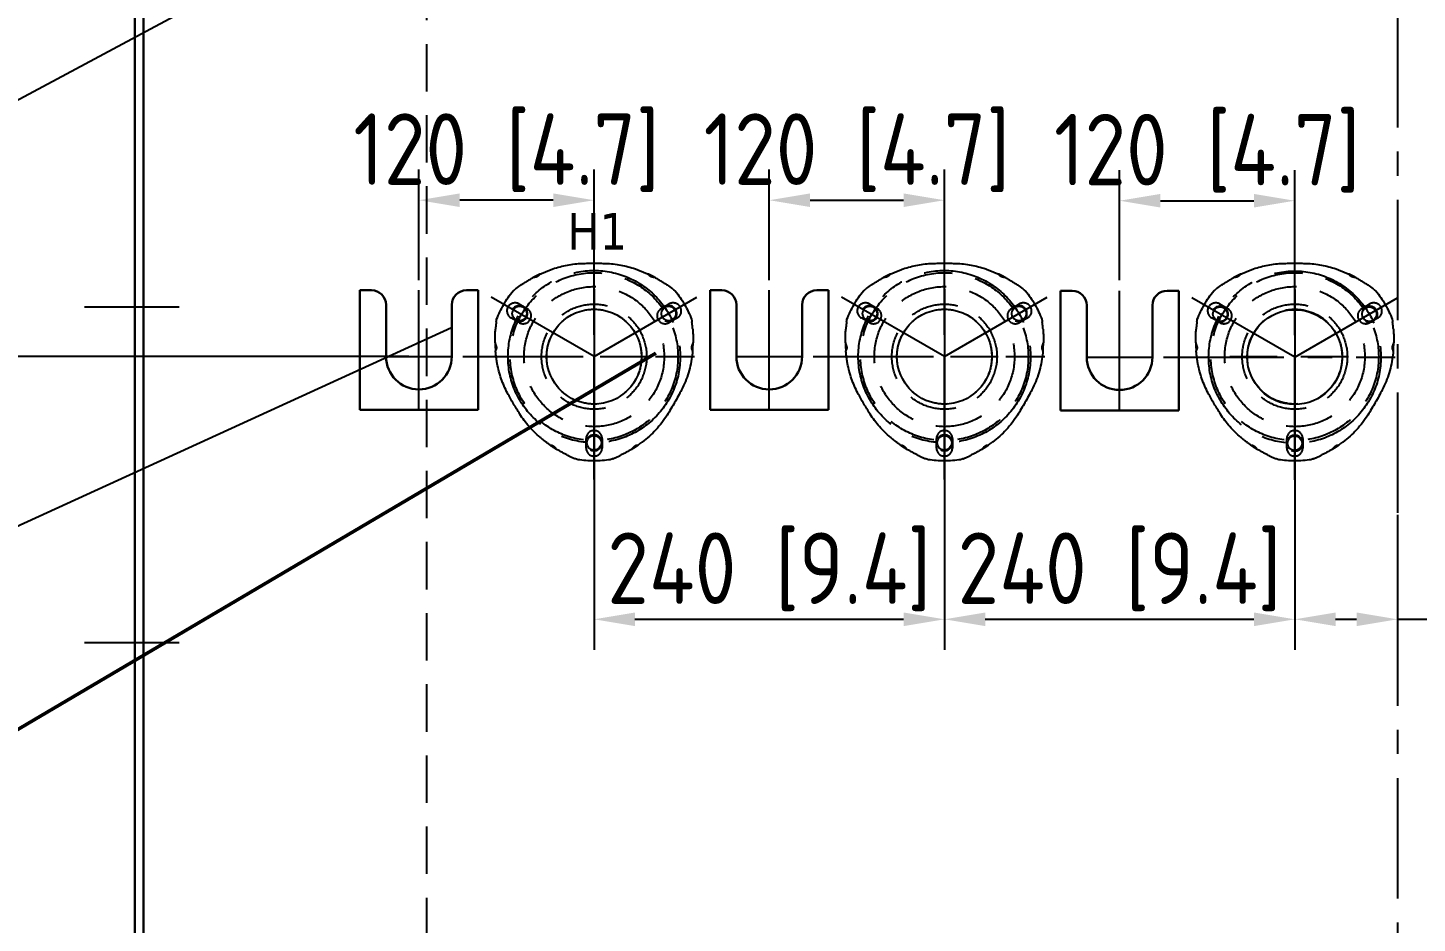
# Model space of a CAD drawing. Header units: millimetres. Extents: x 198356 to 209798, y -190593 to -183267.
# Drawn here: x 199758 to 200709, y -185471 to -184857 of the extents above; entities that cross this region are included whole.
import ezdxf

# ---------------------------------------------------------------- set-up
doc = ezdxf.new("R2010")
doc.units = ezdxf.units.MM
doc.header["$LTSCALE"] = 13
doc.linetypes.add('CENTERX2', pattern=[101.6, 63.5, -12.7, 12.7, -12.7])
doc.linetypes.add('DASHED', pattern=[0.75, 0.5, -0.25])
for name, color, linetype in [('1', 4, 'Continuous'), ('2细线层', 4, 'Continuous'), ('4虚线层', 6, 'DASHED'), ('粗实线', 4, 'Continuous')]:
    doc.layers.add(name, color=color, linetype=linetype)
for name, color, linetype, lineweight in [('1粗实线', 4, 'Continuous', 50), ('2细实线', 3, 'Continuous', 20), ('标注、文本', 3, 'Continuous', 25)]:
    doc.layers.add(name, color=color, linetype=linetype, lineweight=lineweight)
doc.styles.get("Standard").update_dxf_attribs({"font": 'gbenor.shx', "bigfont": 'gbcbig.shx'})
doc.styles.add('Tahoma$001', font='tahoma.ttf', dxfattribs={"height": 2.159784})
doc.dimstyles.new('英寸 1-10', dxfattribs={"dimscale": 14, "dimtxt": 3.5, "dimasz": 2, "dimexe": 1.5, "dimexo": 0.5, "dimgap": 0.5, "dimtad": 1, "dimtoh": 1, "dimdec": 1, "dimdsep": 46, "dimtxsty": 'Standard', "dimcen": 2.5, "dimclrd": 3, "dimclre": 3, "dimclrt": 3, "dimadec": 0, "dimazin": 2, "dimtfac": 1, "dimtdec": 1, "dimtmove": 0, "dimatfit": 2, "dimfxl": 1, "dimarcsym": 0})

# ---------------------------------------------------------------- blocks, each defined once
blk = doc.blocks.new('*D98')
at = {"layer": '2细实线', "color": 3, "linetype": 'ByBlock', "lineweight": -2}
for p, q in [((200625.48, -185089.8), (200625.48, -185283.77)), ((200695.83, -185191.23), (200695.83, -185283.77)), ((200653.48, -185262.77), (200667.83, -185262.77)), ((200695.83, -185262.77), (200952.2, -185262.77))]:
    blk.add_line(p, q, dxfattribs=at)
at = {"layer": '2细实线', "color": 3, "linetype": 'ByBlock'}
for points in [[(200653.48, -185258.11), (200653.48, -185267.44), (200625.48, -185262.77)], [(200667.83, -185258.11), (200667.83, -185267.44), (200695.83, -185262.77)]]:
    blk.add_solid(points, dxfattribs=at)
at = {"layer": 'Defpoints', "color": 0, "linetype": 'ByBlock'}
for p in [(200625.48, -185082.8), (200695.83, -185184.23), (200695.83, -185262.77)]:
    blk.add_point(p, dxfattribs=at)
at = {"layer": '2细实线', "color": 3, "linetype": 'ByBlock', "insert": (200838.02, -185230.25), "char_height": 49, "attachment_point": 5}
blk.add_mtext('70.4 [2.8]', dxfattribs=at)
blk = doc.blocks.new('*D99')
at = {"layer": '2细实线', "color": 3, "linetype": 'ByBlock', "lineweight": -2}
for p, q in [((200385.48, -185089.8), (200385.48, -185283.77)), ((200625.48, -185191.96), (200625.48, -185283.77)), ((200413.48, -185262.77), (200597.48, -185262.77))]:
    blk.add_line(p, q, dxfattribs=at)
at = {"layer": '2细实线', "color": 3, "linetype": 'ByBlock'}
for points in [[(200413.48, -185258.11), (200413.48, -185267.44), (200385.48, -185262.77)], [(200597.48, -185258.11), (200597.48, -185267.44), (200625.48, -185262.77)]]:
    blk.add_solid(points, dxfattribs=at)
at = {"layer": 'Defpoints', "color": 0, "linetype": 'ByBlock'}
for p in [(200385.48, -185082.8), (200625.48, -185184.96), (200625.48, -185262.77)]:
    blk.add_point(p, dxfattribs=at)
at = {"layer": '2细实线', "color": 3, "linetype": 'ByBlock', "insert": (200505.48, -185230.25), "char_height": 49, "attachment_point": 5}
blk.add_mtext('240 [9.4]', dxfattribs=at)
blk = doc.blocks.new('*D111')
at = {"layer": '2细实线', "color": 3, "linetype": 'ByBlock', "lineweight": -2}
for p, q in [((200145.48, -185105.42), (200145.48, -185283.77)), ((200385.48, -185188.05), (200385.48, -185283.77)), ((200173.48, -185262.77), (200357.48, -185262.77))]:
    blk.add_line(p, q, dxfattribs=at)
at = {"layer": '2细实线', "color": 3, "linetype": 'ByBlock'}
for points in [[(200173.48, -185258.11), (200173.48, -185267.44), (200145.48, -185262.77)], [(200357.48, -185258.11), (200357.48, -185267.44), (200385.48, -185262.77)]]:
    blk.add_solid(points, dxfattribs=at)
at = {"layer": 'Defpoints', "color": 0, "linetype": 'ByBlock'}
for p in [(200145.48, -185098.42), (200385.48, -185181.05), (200385.48, -185262.77)]:
    blk.add_point(p, dxfattribs=at)
at = {"layer": '2细实线', "color": 3, "linetype": 'ByBlock', "insert": (200265.48, -185230.25), "char_height": 49, "attachment_point": 5}
blk.add_mtext('240 [9.4]', dxfattribs=at)
blk = doc.blocks.new('*D112')
at = {"layer": '2细实线', "color": 3, "linetype": 'ByBlock', "lineweight": -2}
for p, q in [((200265.48, -185030.28), (200265.48, -184954.6)), ((200385.48, -185056.21), (200385.48, -184954.6)), ((200293.48, -184975.6), (200357.48, -184975.6))]:
    blk.add_line(p, q, dxfattribs=at)
at = {"layer": '2细实线', "color": 3, "linetype": 'ByBlock'}
for points in [[(200293.48, -184970.94), (200293.48, -184980.27), (200265.48, -184975.6)], [(200357.48, -184970.94), (200357.48, -184980.27), (200385.48, -184975.6)]]:
    blk.add_solid(points, dxfattribs=at)
at = {"layer": 'Defpoints', "color": 0, "linetype": 'ByBlock'}
for p in [(200385.48, -184975.6), (200265.48, -185037.28), (200385.48, -185063.21)]:
    blk.add_point(p, dxfattribs=at)
at = {"layer": '2细实线', "color": 3, "linetype": 'ByBlock', "insert": (200325.48, -184943.08), "char_height": 49, "attachment_point": 5}
blk.add_mtext('120 [4.7]', dxfattribs=at)
blk = doc.blocks.new('*D113')
at = {"layer": '2细实线', "color": 3, "linetype": 'ByBlock', "lineweight": -2}
for p, q in [((200025.48, -185030.28), (200025.48, -184954.6)), ((200145.48, -185059.83), (200145.48, -184954.6)), ((200117.48, -184975.6), (200053.48, -184975.6))]:
    blk.add_line(p, q, dxfattribs=at)
at = {"layer": '2细实线', "color": 3, "linetype": 'ByBlock'}
for points in [[(200053.48, -184970.94), (200053.48, -184980.27), (200025.48, -184975.6)], [(200117.48, -184970.94), (200117.48, -184980.27), (200145.48, -184975.6)]]:
    blk.add_solid(points, dxfattribs=at)
at = {"layer": 'Defpoints', "color": 0, "linetype": 'ByBlock'}
for p in [(200025.48, -184975.6), (200025.48, -185037.28), (200145.48, -185066.83)]:
    blk.add_point(p, dxfattribs=at)
at = {"layer": '2细实线', "color": 3, "linetype": 'ByBlock', "insert": (200085.48, -184943.08), "char_height": 49, "attachment_point": 5}
blk.add_mtext('120 [4.7]', dxfattribs=at)
blk = doc.blocks.new('*D114')
at = {"layer": '2细实线', "color": 3, "linetype": 'ByBlock', "lineweight": -2}
for p, q in [((200505.48, -185030.28), (200505.48, -184954.94)), ((200625.49, -185059.83), (200625.49, -184954.94)), ((200533.48, -184975.94), (200597.49, -184975.94))]:
    blk.add_line(p, q, dxfattribs=at)
at = {"layer": '2细实线', "color": 3, "linetype": 'ByBlock'}
for points in [[(200533.48, -184971.27), (200533.48, -184980.6), (200505.48, -184975.94)], [(200597.49, -184971.27), (200597.49, -184980.6), (200625.49, -184975.94)]]:
    blk.add_solid(points, dxfattribs=at)
at = {"layer": 'Defpoints', "color": 0, "linetype": 'ByBlock'}
for p in [(200625.49, -184975.94), (200505.48, -185037.28), (200625.49, -185066.83)]:
    blk.add_point(p, dxfattribs=at)
at = {"layer": '2细实线', "color": 3, "linetype": 'ByBlock', "insert": (200565.48, -184943.42), "char_height": 49, "attachment_point": 5}
blk.add_mtext('120 [4.7]', dxfattribs=at)
blk = doc.blocks.new('*D115')
at = {"layer": '2细实线', "color": 3, "linetype": 'ByBlock', "lineweight": -2}
for p, q in [((200018.48, -185082.78), (199700.47, -185082.78)), ((199721.47, -185124.78), (199721.47, -185890.8)), ((199954.8, -185932.8), (199700.47, -185932.8))]:
    blk.add_line(p, q, dxfattribs=at)
at = {"layer": '2细实线', "color": 3, "linetype": 'ByBlock'}
for points in [[(199714.47, -185124.78), (199728.47, -185124.78), (199721.47, -185082.78)], [(199714.47, -185890.8), (199728.47, -185890.8), (199721.47, -185932.8)]]:
    blk.add_solid(points, dxfattribs=at)
at = {"layer": 'Defpoints', "color": 0, "linetype": 'ByBlock'}
for p in [(200025.48, -185082.78), (199721.47, -185932.8), (199961.8, -185932.8)]:
    blk.add_point(p, dxfattribs=at)
at = {"layer": '2细实线', "color": 3, "linetype": 'ByBlock', "insert": (199676.19, -185507.79), "char_height": 73.5, "attachment_point": 5, "rotation": 90}
blk.add_mtext('850 [33.5]', dxfattribs=at)
blk = doc.blocks.new('A$C78BF4BCD')
at = {"layer": '1', "color": 1, "linetype": 'CENTERX2', "lineweight": -3, "ltscale": 0.1}
for p, q in [((40.5, 0), (40.5, 82)), ((63, 36.5), (18, 36.5))]:
    blk.add_line(p, q, dxfattribs=at)
at = {"layer": '粗实线', "lineweight": 30}
for p, q in [((0, 0), (0, 82)), ((8, 82), (0, 82)), ((81, 82), (73, 82)), ((81, 0), (81, 82)), ((18, 36.5), (18, 72)), ((63, 36.5), (63, 72)), ((81, 0), (0, 0))]:
    blk.add_line(p, q, dxfattribs=at)
for centre, radius, start, end in [((8, 72), 10, 0, 90), ((73, 72), 10, 90, 180), ((40.5, 36.5), 22.5, 180, 0)]:
    blk.add_arc(centre, radius, start, end, dxfattribs=at)
blk = doc.blocks.new('A$C03F92070')
at = {"layer": '4虚线层', "ltscale": 5}
for p, q in [((67.85, 40.24), (67.85, 116.01)), ((16.36, 107.57), (21.99, 104.32)), ((113.71, 104.32), (119.34, 107.57)), ((16.49, 94.79), (10.86, 98.04)), ((124.84, 98.04), (119.21, 94.79)), ((23.33, 71.49), (112.37, 71.49)), ((62.35, 8.86), (62.35, 15.36)), ((73.35, 15.36), (73.35, 8.86))]:
    blk.add_line(p, q, dxfattribs=at)
for radius in [57.5, 48, 36, 32.5]:
    blk.add_circle((67.85, 71.49), radius, dxfattribs=at)
at = {"layer": '4虚线层', "ltscale": 5, "extrusion": (0, 0, -1)}
for centre, radius, start, end in [((-62.34, 65.41), 70, 71.02185, 87.94531), ((-67.85, -88.03), 223.54, 87.94531, 92.05469), ((-73.35, 65.41), 70, 92.05469, 108.97815), ((-68.85, 46.49), 90, 55.4521, 61.38179), ((-68.85, 46.49), 90, 64.92451, 71.02185), ((-66.85, 46.49), 90, 108.97815, 115.07549), ((-66.85, 46.49), 90, 118.61821, 124.5479), ((-67.85, 71.49), 71.5, 20.96454, 39.03546), ((-68.85, 46.49), 90, 51.08313, 52.23427), ((-66.85, 46.49), 90, 127.76573, 128.91687), ((-67.85, 71.49), 71.5, 140.96454, 159.03546), ((-90, 83.12), 90, 7.76573, 8.91687), ((-45.7, 83.12), 90, 171.08313, 172.23427), ((-90, 83.12), 90, 358.61821, 4.5479), ((-45.7, 83.12), 90, 175.4521, 181.38179), ((-90, 83.12), 90, 349.46719, 355.07549), ((-70.33, 79.46), 70, 331.9245, 349.46719), ((-65.57, 80.82), 70, 186.60228, 207.21776), ((-45.7, 83.12), 90, 184.92451, 186.60228), ((70.97, 151.05), 223.54, 207.21776, 212.35682), ((-205.81, 151.73), 223.54, 327.65027, 331.9245), ((-76.09, 69.57), 70, 310.17076, 327.65027), ((-58.73, 68.87), 70, 212.35682, 233.02623), ((-89, 84.85), 90, 304.92451, 310.17076), ((-46.7, 84.85), 90, 233.02623, 235.07549), ((-89, 84.85), 90, 295.4521, 301.38179), ((-89, 84.85), 90, 291.08313, 292.23427), ((-67.85, 71.49), 71.5, 260.96454, 279.03546), ((-46.7, 84.85), 90, 247.76573, 248.91687), ((-46.7, 84.85), 90, 238.61821, 244.5479)]:
    blk.add_arc(centre, radius, start, end, dxfattribs=at)
at = {"layer": '4虚线层', "ltscale": 5}
for centre, start, end in [((13.61, 102.81), 60, 240), ((122.09, 102.81), 300, 120), ((19.24, 99.56), 240, 60), ((116.46, 99.56), 120, 300), ((67.85, 15.36), 0, 180), ((67.85, 8.86), 180, 0)]:
    blk.add_arc(centre, 5.5, start, end, dxfattribs=at)
for points, knots in [([(30.89, 128.1), (30.89, 128.1), (30.88, 128.1), (30.83, 128.07), (30.76, 128.04), (30.57, 127.95), (30.45, 127.89), (30.18, 127.77), (30.03, 127.69), (29.7, 127.53), (29.52, 127.45), (29.16, 127.27), (28.96, 127.17), (28.58, 126.98), (28.39, 126.89), (27.99, 126.69), (27.8, 126.59), (27.42, 126.39), (27.24, 126.3), (26.87, 126.11), (26.7, 126.02), (26.39, 125.85), (26.24, 125.77), (25.98, 125.63), (25.87, 125.57), (25.69, 125.47), (25.63, 125.44), (25.58, 125.41), (25.57, 125.4), (25.57, 125.4), (25.57, 125.4), (25.57, 125.4)], [0, 0, 0, 0, 0.043819, 0.043819, 0.119878, 0.119878, 0.195937, 0.195937, 0.271996, 0.271996, 0.348055, 0.348055, 0.424114, 0.424114, 0.500173, 0.500173, 0.576231, 0.576231, 0.65229, 0.65229, 0.728349, 0.728349, 0.804408, 0.804408, 0.880467, 0.880467, 0.956526, 0.956526, 0.994556, 0.994556, 1, 1, 1, 1]), ([(30.71, 128.01), (30.65, 127.99), (30.59, 127.94), (30.48, 127.84), (30.42, 127.77), (30.3, 127.62), (30.24, 127.54), (30.11, 127.35), (30.04, 127.25), (29.89, 127.05), (29.81, 126.95), (29.62, 126.74), (29.51, 126.65), (29.29, 126.47), (29.16, 126.4), (28.9, 126.26), (28.77, 126.2), (28.36, 126.06), (28.08, 125.99), (27.53, 125.87), (27.26, 125.83), (26.87, 125.76), (26.75, 125.74), (26.5, 125.7), (26.38, 125.67), (26.05, 125.61), (25.85, 125.56), (25.74, 125.5)], [0, 0, 0, 0, 0.0625, 0.0625, 0.125, 0.125, 0.1875, 0.1875, 0.25, 0.25, 0.3125, 0.3125, 0.375, 0.375, 0.4375, 0.4375, 0.5, 0.5, 0.625, 0.625, 0.75, 0.75, 0.8125, 0.8125, 0.875, 0.875, 1, 1, 1, 1]), ([(110.13, 125.4), (110.13, 125.4), (110.13, 125.4), (110.13, 125.4), (110.12, 125.41), (110.07, 125.44), (110.01, 125.47), (109.83, 125.57), (109.72, 125.63), (109.46, 125.77), (109.31, 125.85), (108.99, 126.02), (108.81, 126.11), (108.45, 126.3), (108.26, 126.4), (107.88, 126.6), (107.68, 126.7), (107.29, 126.9), (107.1, 127), (106.72, 127.18), (106.53, 127.28), (106.16, 127.46), (105.99, 127.54), (105.66, 127.7), (105.51, 127.77), (105.24, 127.9), (105.12, 127.95), (104.94, 128.04), (104.87, 128.07), (104.82, 128.09), (104.81, 128.1), (104.8, 128.1), (104.8, 128.1), (104.8, 128.1)], [0, 0, 0, 0, 0.005743, 0.005743, 0.043766, 0.043766, 0.119813, 0.119813, 0.195859, 0.195859, 0.271906, 0.271906, 0.347952, 0.347952, 0.423999, 0.423999, 0.500046, 0.500046, 0.576092, 0.576092, 0.652139, 0.652139, 0.728185, 0.728185, 0.804232, 0.804232, 0.880279, 0.880279, 0.956325, 0.956325, 0.994349, 0.994349, 1, 1, 1, 1]), ([(109.96, 125.5), (109.9, 125.53), (109.83, 125.55), (109.65, 125.6), (109.54, 125.63), (109.21, 125.7), (108.96, 125.74), (108.44, 125.83), (108.17, 125.87), (107.63, 125.99), (107.34, 126.06), (106.94, 126.2), (106.8, 126.26), (106.54, 126.39), (106.42, 126.47), (106.19, 126.64), (106.08, 126.74), (105.9, 126.94), (105.81, 127.05), (105.66, 127.25), (105.59, 127.35), (105.46, 127.53), (105.39, 127.62), (105.28, 127.77), (105.22, 127.84), (105.11, 127.94), (105.05, 127.99), (104.99, 128.01)], [0, 0, 0, 0, 0.0625, 0.0625, 0.125, 0.125, 0.25, 0.25, 0.375, 0.375, 0.5, 0.5, 0.5625, 0.5625, 0.625, 0.625, 0.6875, 0.6875, 0.75, 0.75, 0.8125, 0.8125, 0.875, 0.875, 0.9375, 0.9375, 1, 1, 1, 1]), ([(13.95, 117.81), (13.92, 117.79), (13.88, 117.76), (13.82, 117.71), (13.77, 117.67), (13.74, 117.65), (13.73, 117.64)], [0, 0, 0, 0, 0.272943, 0.542517, 0.809704, 1, 1, 1, 1]), ([(14.22, 118.02), (14.2, 118), (14.15, 117.96), (14.08, 117.91), (14.01, 117.86), (13.97, 117.82), (13.95, 117.81)], [0, 0, 0, 0, 0.251777, 0.501943, 0.751136, 1, 1, 1, 1]), ([(14.55, 118.27), (14.52, 118.25), (14.46, 118.2), (14.38, 118.14), (14.3, 118.08), (14.25, 118.04), (14.22, 118.02)], [0, 0, 0, 0, 0.251749, 0.501948, 0.751171, 1, 1, 1, 1]), ([(15.74, 119.15), (15.69, 119.12), (15.59, 119.05), (15.45, 118.94), (15.32, 118.84), (15.18, 118.74), (15.05, 118.65), (14.92, 118.55), (14.8, 118.45), (14.67, 118.36), (14.59, 118.3), (14.55, 118.27)], [0, 0, 0, 0, 0.114473, 0.22719, 0.338528, 0.448878, 0.558641, 0.668227, 0.778044, 0.888502, 1, 1, 1, 1]), ([(17.82, 120.63), (17.81, 120.62), (17.74, 120.57), (17.58, 120.46), (17.28, 120.26), (16.94, 120.02), (16.6, 119.78), (16.29, 119.55), (16.01, 119.35), (15.83, 119.22), (15.74, 119.15)], [0, 0, 0, 0, 0.026865, 0.187364, 0.351072, 0.511786, 0.674931, 0.783277, 0.891149, 1, 1, 1, 1]), ([(119.96, 119.15), (119.92, 119.19), (119.82, 119.25), (119.69, 119.35), (119.55, 119.45), (119.41, 119.55), (119.28, 119.65), (119.06, 119.81), (118.76, 120.02), (118.42, 120.26), (118.12, 120.46), (117.96, 120.57), (117.89, 120.62), (117.88, 120.63)], [0, 0, 0, 0, 0.05466, 0.108896, 0.162888, 0.216817, 0.270864, 0.325211, 0.488741, 0.649833, 0.813717, 0.974388, 1, 1, 1, 1]), ([(121.15, 118.27), (121.11, 118.3), (121.03, 118.36), (120.9, 118.45), (120.78, 118.55), (120.65, 118.65), (120.52, 118.74), (120.38, 118.84), (120.25, 118.94), (120.1, 119.05), (120.01, 119.12), (119.96, 119.15)], [0, 0, 0, 0, 0.111498, 0.221956, 0.331773, 0.441359, 0.551122, 0.661472, 0.77281, 0.885527, 1, 1, 1, 1]), ([(121.48, 118.02), (121.45, 118.04), (121.4, 118.08), (121.32, 118.14), (121.23, 118.2), (121.18, 118.25), (121.15, 118.27)], [0, 0, 0, 0, 0.248829, 0.498052, 0.748251, 1, 1, 1, 1]), ([(121.75, 117.81), (121.73, 117.82), (121.69, 117.86), (121.62, 117.91), (121.55, 117.96), (121.5, 118), (121.48, 118.02)], [0, 0, 0, 0, 0.248864, 0.498057, 0.748223, 1, 1, 1, 1]), ([(121.97, 117.64), (121.96, 117.65), (121.93, 117.67), (121.88, 117.71), (121.82, 117.76), (121.78, 117.79), (121.75, 117.81)], [0, 0, 0, 0, 0.190293, 0.457482, 0.727057, 1, 1, 1, 1]), ([(0.82, 95.29), (0.82, 95.27), (0.81, 95.24), (0.81, 95.17), (0.8, 95.1), (0.79, 95.04), (0.78, 95.01)], [0, 0, 0, 0, 0.190297, 0.457484, 0.727058, 1, 1, 1, 1]), ([(134.92, 95.01), (134.91, 95.04), (134.9, 95.1), (134.89, 95.17), (134.89, 95.24), (134.88, 95.27), (134.88, 95.29)], [0, 0, 0, 0, 0.272943, 0.542517, 0.809704, 1, 1, 1, 1]), ([(0.52, 92.79), (0.51, 92.73), (0.5, 92.62), (0.48, 92.45), (0.46, 92.28), (0.45, 92.11), (0.43, 91.95), (0.4, 91.68), (0.37, 91.32), (0.33, 90.9), (0.3, 90.54), (0.29, 90.34), (0.28, 90.26), (0.28, 90.25)], [0, 0, 0, 0, 0.05466, 0.108897, 0.162889, 0.216817, 0.270864, 0.325211, 0.488741, 0.649833, 0.813717, 0.974388, 1, 1, 1, 1]), ([(0.69, 94.25), (0.68, 94.21), (0.67, 94.11), (0.65, 93.95), (0.63, 93.8), (0.61, 93.64), (0.59, 93.47), (0.57, 93.31), (0.55, 93.14), (0.53, 92.96), (0.52, 92.85), (0.52, 92.79)], [0, 0, 0, 0, 0.111498, 0.221956, 0.331773, 0.441359, 0.551122, 0.661472, 0.77281, 0.885527, 1, 1, 1, 1]), ([(0.74, 94.67), (0.73, 94.63), (0.73, 94.57), (0.71, 94.47), (0.7, 94.36), (0.69, 94.29), (0.69, 94.25)], [0, 0, 0, 0, 0.248829, 0.498052, 0.748251, 1, 1, 1, 1]), ([(134.96, 94.67), (134.96, 94.7), (134.95, 94.76), (134.94, 94.85), (134.93, 94.93), (134.92, 94.98), (134.92, 95.01)], [0, 0, 0, 0, 0.251777, 0.501943, 0.751136, 1, 1, 1, 1]), ([(135.01, 94.25), (135.01, 94.29), (135, 94.36), (134.99, 94.47), (134.97, 94.57), (134.96, 94.63), (134.96, 94.67)], [0, 0, 0, 0, 0.251749, 0.501948, 0.751171, 1, 1, 1, 1]), ([(135.18, 92.79), (135.18, 92.85), (135.16, 92.96), (135.15, 93.14), (135.13, 93.31), (135.11, 93.47), (135.09, 93.64), (135.07, 93.8), (135.05, 93.95), (135.03, 94.11), (135.02, 94.21), (135.01, 94.25)], [0, 0, 0, 0, 0.114473, 0.22719, 0.338528, 0.448878, 0.558641, 0.668227, 0.778044, 0.888502, 1, 1, 1, 1]), ([(135.42, 90.25), (135.42, 90.26), (135.41, 90.34), (135.4, 90.54), (135.37, 90.9), (135.33, 91.31), (135.29, 91.73), (135.25, 92.11), (135.22, 92.45), (135.2, 92.67), (135.18, 92.79)], [0, 0, 0, 0, 0.026865, 0.187364, 0.351073, 0.511786, 0.674931, 0.783277, 0.891149, 1, 1, 1, 1]), ([(0.02, 81.15), (0.02, 81.15), (0.02, 81.15), (0.02, 81.15), (0.02, 81.14), (0.02, 81.08), (0.02, 81.01), (0.02, 80.81), (0.03, 80.68), (0.04, 80.38), (0.04, 80.21), (0.05, 79.85), (0.06, 79.65), (0.08, 79.24), (0.09, 79.03), (0.11, 78.6), (0.12, 78.38), (0.14, 77.94), (0.16, 77.72), (0.18, 77.3), (0.2, 77.09), (0.23, 76.68), (0.24, 76.49), (0.27, 76.13), (0.28, 75.96), (0.3, 75.67), (0.32, 75.54), (0.33, 75.33), (0.34, 75.26), (0.34, 75.2), (0.35, 75.19), (0.35, 75.19), (0.35, 75.19), (0.35, 75.19)], [0, 0, 0, 0, 0.005743, 0.005743, 0.043766, 0.043766, 0.119813, 0.119813, 0.195859, 0.195859, 0.271906, 0.271906, 0.347952, 0.347952, 0.423999, 0.423999, 0.500046, 0.500046, 0.576092, 0.576092, 0.652139, 0.652139, 0.728185, 0.728185, 0.804232, 0.804232, 0.880279, 0.880279, 0.956325, 0.956325, 0.994349, 0.994349, 1, 1, 1, 1]), ([(0.02, 80.95), (0.02, 80.89), (0.04, 80.81), (0.08, 80.63), (0.12, 80.53), (0.22, 80.21), (0.31, 79.97), (0.5, 79.47), (0.59, 79.22), (0.76, 78.69), (0.85, 78.41), (0.92, 77.98), (0.94, 77.84), (0.96, 77.55), (0.95, 77.4), (0.91, 77.12), (0.88, 76.97), (0.8, 76.71), (0.75, 76.59), (0.65, 76.35), (0.6, 76.24), (0.51, 76.03), (0.47, 75.94), (0.39, 75.76), (0.37, 75.68), (0.33, 75.53), (0.32, 75.46), (0.33, 75.4)], [0, 0, 0, 0, 0.0625, 0.0625, 0.125, 0.125, 0.25, 0.25, 0.375, 0.375, 0.5, 0.5, 0.5625, 0.5625, 0.625, 0.625, 0.6875, 0.6875, 0.75, 0.75, 0.8125, 0.8125, 0.875, 0.875, 0.9375, 0.9375, 1, 1, 1, 1]), ([(135.37, 75.4), (135.38, 75.46), (135.37, 75.53), (135.33, 75.68), (135.31, 75.76), (135.23, 75.94), (135.19, 76.03), (135.1, 76.24), (135.04, 76.35), (134.95, 76.58), (134.9, 76.71), (134.82, 76.97), (134.79, 77.11), (134.75, 77.4), (134.74, 77.54), (134.76, 77.83), (134.78, 77.98), (134.85, 78.4), (134.93, 78.68), (135.11, 79.21), (135.2, 79.47), (135.34, 79.84), (135.38, 79.96), (135.47, 80.2), (135.51, 80.31), (135.62, 80.63), (135.68, 80.83), (135.68, 80.95)], [0, 0, 0, 0, 0.0625, 0.0625, 0.125, 0.125, 0.1875, 0.1875, 0.25, 0.25, 0.3125, 0.3125, 0.375, 0.375, 0.4375, 0.4375, 0.5, 0.5, 0.625, 0.625, 0.75, 0.75, 0.8125, 0.8125, 0.875, 0.875, 1, 1, 1, 1]), ([(135.35, 75.19), (135.35, 75.19), (135.35, 75.2), (135.36, 75.26), (135.37, 75.34), (135.38, 75.54), (135.4, 75.67), (135.42, 75.97), (135.43, 76.14), (135.46, 76.51), (135.48, 76.7), (135.5, 77.11), (135.52, 77.32), (135.54, 77.75), (135.56, 77.97), (135.58, 78.41), (135.59, 78.62), (135.61, 79.05), (135.62, 79.26), (135.64, 79.67), (135.65, 79.86), (135.66, 80.22), (135.66, 80.39), (135.67, 80.68), (135.67, 80.81), (135.68, 81.01), (135.68, 81.08), (135.68, 81.14), (135.68, 81.15), (135.68, 81.15), (135.68, 81.15), (135.68, 81.15)], [0, 0, 0, 0, 0.043819, 0.043819, 0.119878, 0.119878, 0.195937, 0.195937, 0.271996, 0.271996, 0.348055, 0.348055, 0.424114, 0.424114, 0.500173, 0.500173, 0.576232, 0.576232, 0.65229, 0.65229, 0.728349, 0.728349, 0.804408, 0.804408, 0.880467, 0.880467, 0.956526, 0.956526, 0.994556, 0.994556, 1, 1, 1, 1]), ([(37.3, 11.18), (37.3, 11.18), (37.31, 11.17), (37.36, 11.14), (37.42, 11.09), (37.59, 10.98), (37.7, 10.9), (37.95, 10.73), (38.09, 10.63), (38.39, 10.43), (38.55, 10.32), (38.89, 10.09), (39.07, 9.97), (39.42, 9.73), (39.61, 9.61), (39.98, 9.37), (40.16, 9.26), (40.51, 9.03), (40.69, 8.91), (41.04, 8.69), (41.2, 8.59), (41.51, 8.4), (41.65, 8.31), (41.9, 8.16), (42.01, 8.09), (42.18, 7.99), (42.24, 7.95), (42.29, 7.92), (42.3, 7.91), (42.3, 7.91), (42.3, 7.91), (42.3, 7.91)], [0, 0, 0, 0, 0.043819, 0.043819, 0.119878, 0.119878, 0.195937, 0.195937, 0.271996, 0.271996, 0.348055, 0.348055, 0.424114, 0.424114, 0.500173, 0.500173, 0.576231, 0.576231, 0.65229, 0.65229, 0.728349, 0.728349, 0.804408, 0.804408, 0.880467, 0.880467, 0.956526, 0.956526, 0.994556, 0.994556, 1, 1, 1, 1]), ([(37.47, 11.06), (37.52, 11.02), (37.59, 11), (37.73, 10.95), (37.82, 10.93), (38.01, 10.91), (38.11, 10.9), (38.34, 10.88), (38.46, 10.87), (38.71, 10.83), (38.85, 10.81), (39.11, 10.75), (39.25, 10.71), (39.52, 10.6), (39.64, 10.53), (39.89, 10.37), (40.01, 10.29), (40.34, 10.01), (40.54, 9.8), (40.91, 9.38), (41.09, 9.17), (41.34, 8.87), (41.42, 8.77), (41.58, 8.58), (41.66, 8.48), (41.88, 8.23), (42.02, 8.08), (42.13, 8.02)], [0, 0, 0, 0, 0.0625, 0.0625, 0.125, 0.125, 0.1875, 0.1875, 0.25, 0.25, 0.3125, 0.3125, 0.375, 0.375, 0.4375, 0.4375, 0.5, 0.5, 0.625, 0.625, 0.75, 0.75, 0.8125, 0.8125, 0.875, 0.875, 1, 1, 1, 1]), ([(93.4, 7.91), (93.4, 7.91), (93.4, 7.91), (93.4, 7.91), (93.41, 7.92), (93.46, 7.95), (93.52, 7.99), (93.69, 8.09), (93.8, 8.16), (94.06, 8.32), (94.2, 8.4), (94.51, 8.6), (94.68, 8.7), (95.02, 8.92), (95.2, 9.04), (95.56, 9.27), (95.75, 9.39), (96.12, 9.63), (96.3, 9.75), (96.65, 9.98), (96.83, 10.1), (97.16, 10.33), (97.32, 10.43), (97.62, 10.64), (97.76, 10.73), (98.01, 10.9), (98.11, 10.98), (98.28, 11.1), (98.34, 11.14), (98.39, 11.17), (98.4, 11.18), (98.4, 11.18), (98.4, 11.18), (98.4, 11.18)], [0, 0, 0, 0, 0.005743, 0.005743, 0.043766, 0.043766, 0.119813, 0.119813, 0.195859, 0.195859, 0.271906, 0.271906, 0.347952, 0.347952, 0.423999, 0.423999, 0.500046, 0.500046, 0.576092, 0.576092, 0.652139, 0.652139, 0.728185, 0.728185, 0.804232, 0.804232, 0.880279, 0.880279, 0.956325, 0.956325, 0.994349, 0.994349, 1, 1, 1, 1]), ([(93.57, 8.02), (93.62, 8.05), (93.68, 8.1), (93.82, 8.23), (93.89, 8.31), (94.11, 8.56), (94.27, 8.76), (94.61, 9.17), (94.79, 9.38), (95.16, 9.79), (95.36, 10), (95.69, 10.28), (95.8, 10.37), (96.05, 10.53), (96.18, 10.6), (96.44, 10.71), (96.58, 10.75), (96.85, 10.81), (96.98, 10.83), (97.24, 10.87), (97.36, 10.88), (97.58, 10.9), (97.69, 10.91), (97.88, 10.93), (97.96, 10.95), (98.11, 11), (98.18, 11.02), (98.23, 11.06)], [0, 0, 0, 0, 0.0625, 0.0625, 0.125, 0.125, 0.25, 0.25, 0.375, 0.375, 0.5, 0.5, 0.5625, 0.5625, 0.625, 0.625, 0.6875, 0.6875, 0.75, 0.75, 0.8125, 0.8125, 0.875, 0.875, 0.9375, 0.9375, 1, 1, 1, 1]), ([(50.31, 3.59), (50.32, 3.59), (50.4, 3.55), (50.57, 3.46), (50.9, 3.31), (51.28, 3.14), (51.66, 2.96), (52.01, 2.8), (52.32, 2.67), (52.52, 2.57), (52.63, 2.53)], [0, 0, 0, 0, 0.026866, 0.187364, 0.351073, 0.511786, 0.674931, 0.783277, 0.891149, 1, 1, 1, 1]), ([(52.63, 2.53), (52.68, 2.5), (52.79, 2.46), (52.95, 2.39), (53.11, 2.32), (53.26, 2.25), (53.41, 2.19), (53.56, 2.12), (53.7, 2.06), (53.85, 2), (53.94, 1.96), (53.98, 1.94)], [0, 0, 0, 0, 0.114473, 0.22719, 0.338528, 0.448878, 0.558641, 0.668227, 0.778044, 0.888502, 1, 1, 1, 1]), ([(53.98, 1.94), (54.02, 1.93), (54.09, 1.9), (54.18, 1.86), (54.28, 1.82), (54.34, 1.79), (54.37, 1.78)], [0, 0, 0, 0, 0.251749, 0.501948, 0.751171, 1, 1, 1, 1]), ([(54.37, 1.78), (54.4, 1.77), (54.45, 1.74), (54.54, 1.71), (54.61, 1.68), (54.66, 1.66), (54.69, 1.65)], [0, 0, 0, 0, 0.251777, 0.501943, 0.751136, 1, 1, 1, 1]), ([(54.69, 1.65), (54.71, 1.64), (54.77, 1.61), (54.84, 1.58), (54.9, 1.56), (54.93, 1.55), (54.94, 1.54)], [0, 0, 0, 0, 0.272943, 0.542518, 0.809705, 1, 1, 1, 1]), ([(80.76, 1.54), (80.77, 1.55), (80.8, 1.56), (80.86, 1.58), (80.93, 1.61), (80.99, 1.64), (81.01, 1.65)], [0, 0, 0, 0, 0.190295, 0.457482, 0.727057, 1, 1, 1, 1]), ([(81.01, 1.65), (81.04, 1.66), (81.08, 1.68), (81.16, 1.71), (81.25, 1.74), (81.3, 1.77), (81.33, 1.78)], [0, 0, 0, 0, 0.248864, 0.498057, 0.748223, 1, 1, 1, 1]), ([(81.33, 1.78), (81.36, 1.79), (81.42, 1.82), (81.52, 1.86), (81.61, 1.9), (81.68, 1.93), (81.72, 1.94)], [0, 0, 0, 0, 0.248829, 0.498052, 0.748251, 1, 1, 1, 1]), ([(81.72, 1.94), (81.76, 1.96), (81.85, 2), (82, 2.06), (82.14, 2.12), (82.29, 2.19), (82.44, 2.25), (82.59, 2.32), (82.75, 2.39), (82.91, 2.46), (83.02, 2.5), (83.07, 2.53)], [0, 0, 0, 0, 0.111498, 0.221956, 0.331773, 0.441359, 0.551122, 0.661472, 0.77281, 0.885527, 1, 1, 1, 1]), ([(83.07, 2.53), (83.12, 2.55), (83.23, 2.6), (83.38, 2.67), (83.54, 2.73), (83.69, 2.8), (83.84, 2.87), (84.09, 2.98), (84.42, 3.14), (84.8, 3.31), (85.13, 3.46), (85.3, 3.55), (85.38, 3.58), (85.39, 3.59)], [0, 0, 0, 0, 0.05466, 0.108897, 0.162889, 0.216817, 0.270864, 0.325211, 0.488741, 0.649834, 0.813718, 0.974389, 1, 1, 1, 1])]:
    blk.add_open_spline(points, degree=3, knots=knots, dxfattribs=at)
blk.add_open_spline([(0.82, 95.28), (0.81, 95.2), (0.82, 95.09), (0.84, 94.95)], degree=3, dxfattribs=at)
blk = doc.blocks.new('A$C712F3155')
at = {"layer": '1', "color": 1, "linetype": 'CENTERX2', "lineweight": -3, "ltscale": 0.1}
for p, q in [((90, 0), (90, 156.99)), ((90, 84.09), (19.54, 124.77)), ((90, 130.33), (90, 35.46)), ((90, 84.09), (160.46, 124.77)), ((0, 84.09), (158.71, 84.09))]:
    blk.add_line(p, q, dxfattribs=at)
blk.add_circle((90, 84.09), 59, dxfattribs=at)
at = {"layer": '2细线层'}
for centre in [(38.9, 113.59), (141.1, 113.59), (90, 25.09)]:
    blk.add_circle(centre, 5, dxfattribs=at)
at = {"layer": '标注、文本'}
for centre in [(38.9, 113.59), (141.1, 113.59), (90, 25.09)]:
    blk.add_arc(centre, 5.5, 242.67153, 150.00001, dxfattribs=at)
at = {"layer": '粗实线'}
blk.add_circle((90, 84.09), 32.5, dxfattribs=at)
blk = doc.blocks.new('*U97')
at = {"layer": '1', "color": 1, "linetype": 'CENTERX2', "lineweight": -3, "ltscale": 0.1}
blk.add_line((32.5, 0), (-32.5, 0), dxfattribs=at)

msp = doc.modelspace()

# ---------------------------------------------------------------- linework, layer by layer
at = {"layer": '1', "color": 1, "linetype": 'CENTERX2', "lineweight": -3, "ltscale": 0.1}
msp.add_line((200695.829, -184182.807), (200695.829, -185924.802), dxfattribs=at)
at = {"layer": '1粗实线', "color": 3, "linetype": 'ByBlock'}
msp.add_lwpolyline([(199559.556, -185450.806), (200187.81, -185080.362)], dxfattribs=at)
at = {"layer": '4虚线层', "ltscale": 5}
msp.add_line((200030.829, -185924.802), (200030.829, -184189.802), dxfattribs=at)
at = {"layer": '标注、文本', "color": 4, "lineweight": 30}
for p, q in [((199830.829, -186032.802), (199830.829, -184057.807)), ((199836.829, -185932.802), (199836.829, -184063.807))]:
    msp.add_line(p, q, dxfattribs=at)
at = {"layer": '标注、文本', "ltscale": 16.7707}
for p, q in [((199573.555, -185001.915), (200217.409, -184656.381)), ((199565.875, -185283.185), (200047.796, -185062.783))]:
    msp.add_line(p, q, dxfattribs=at)

# ---------------------------------------------------------------- block references
at = {"layer": '1粗实线', "color": 0, "linetype": 'ByBlock', "lineweight": -2}
for p in [(199828.748, -185048.807), (199828.748, -185278.807)]:
    msp.add_blockref('*U97', p, dxfattribs=at)
at = {"layer": '标注、文本'}
for name, p in [('A$C712F3155', (200055.476, -185166.874)), ('A$C712F3155', (200295.476, -185166.874)), ('A$C712F3155', (200535.494, -185167.208)), ('A$C03F92070', (200077.626, -185154.272)), ('A$C03F92070', (200317.626, -185154.272)), ('A$C03F92070', (200557.644, -185154.272))]:
    msp.add_blockref(name, p, dxfattribs=at)
at = {"layer": '标注、文本', "xscale": -1}
for p in [(200065.976, -185119.283), (200305.976, -185119.283), (200545.994, -185119.616)]:
    msp.add_blockref('A$C78BF4BCD', p, dxfattribs=at)

# ---------------------------------------------------------------- texts
at = {"layer": '标注、文本', "style": 'Tahoma$001'}
msp.add_text('H1', height=25, dxfattribs=at).set_placement((200127.103, -185009.436))

# ---------------------------------------------------------------- dimensions: what is measured, and where the dimension line sits
at = {"layer": '2细实线', "linetype": 'ByBlock'}
for base, p1, p2, picture, middle in [((200025.476, -184975.604), (200145.476, -185066.827), (200025.476, -185037.283), '*D113', (200085.476, -184975.604)), ((200385.476, -184975.604), (200265.476, -185037.283), (200385.476, -185063.214), '*D112', (200325.476, -184975.604)), ((200625.494, -184975.937), (200505.476, -185037.283), (200625.494, -185066.827), '*D114', (200565.485, -184975.937))]:
    dim = msp.add_linear_dim(base=base, p1=p1, p2=p2, dimstyle='英寸 1-10', dxfattribs=at)
    dim.commit()
    dim.dimension.update_dxf_attribs({"geometry": picture, "text_midpoint": middle, "dimtype": 160})
dim = msp.add_linear_dim(base=(199721.474, -185932.802), p1=(200025.476, -185082.783), p2=(199961.799, -185932.802), angle=90, dimstyle='英寸 1-10', override={"dimtxt": 5.25, "dimasz": 3}, dxfattribs=at)
dim.commit()
dim.dimension.update_dxf_attribs({"geometry": '*D115', "text_midpoint": (199676.193, -185507.793)})
for base, p1, p2, picture, middle in [((200625.476, -185262.772), (200385.476, -185082.802), (200625.476, -185184.957), '*D99', (200505.476, -185230.251)), ((200695.829, -185262.772), (200625.476, -185082.802), (200695.829, -185184.229), '*D98', (200838.016, -185230.251)), ((200385.476, -185262.772), (200145.476, -185098.422), (200385.476, -185181.048), '*D111', (200265.476, -185230.251))]:
    dim = msp.add_linear_dim(base=base, p1=p1, p2=p2, dimstyle='英寸 1-10', dxfattribs=at)
    dim.commit()
    dim.dimension.update_dxf_attribs({"geometry": picture, "text_midpoint": middle})

doc.saveas('drawing.dxf')
